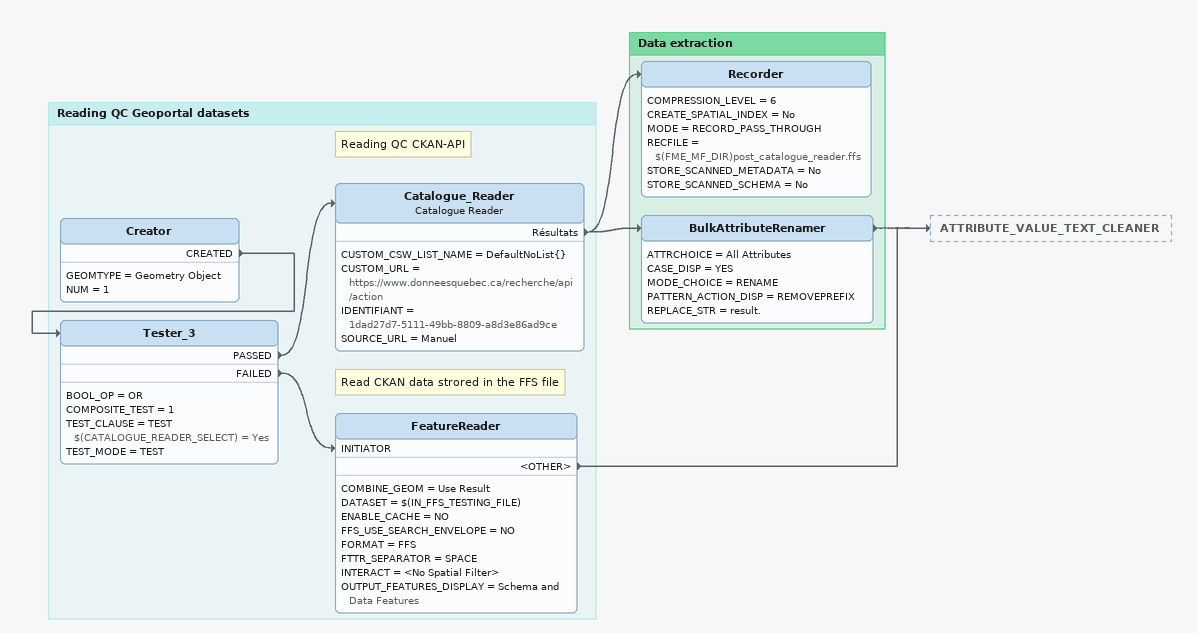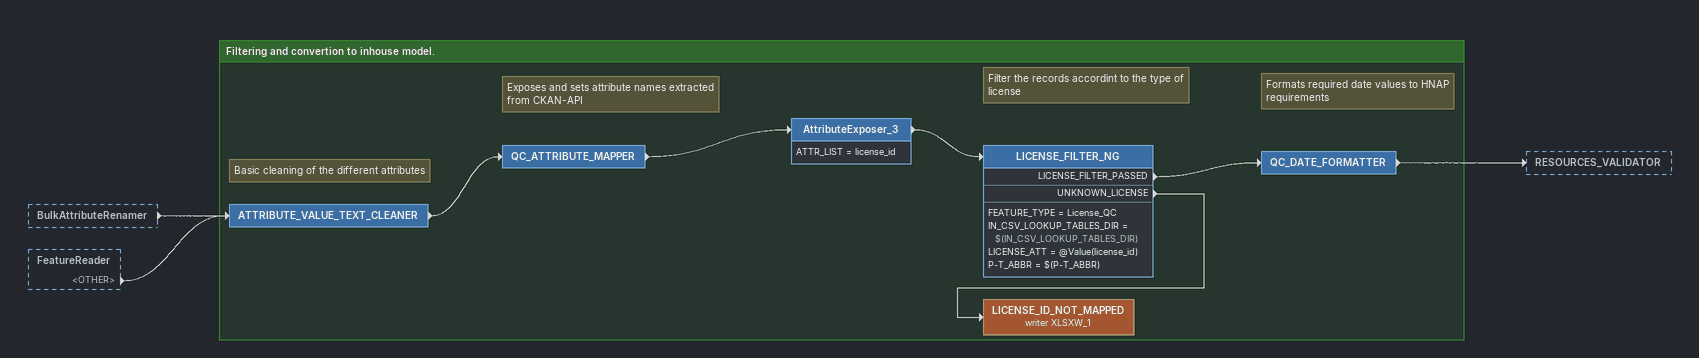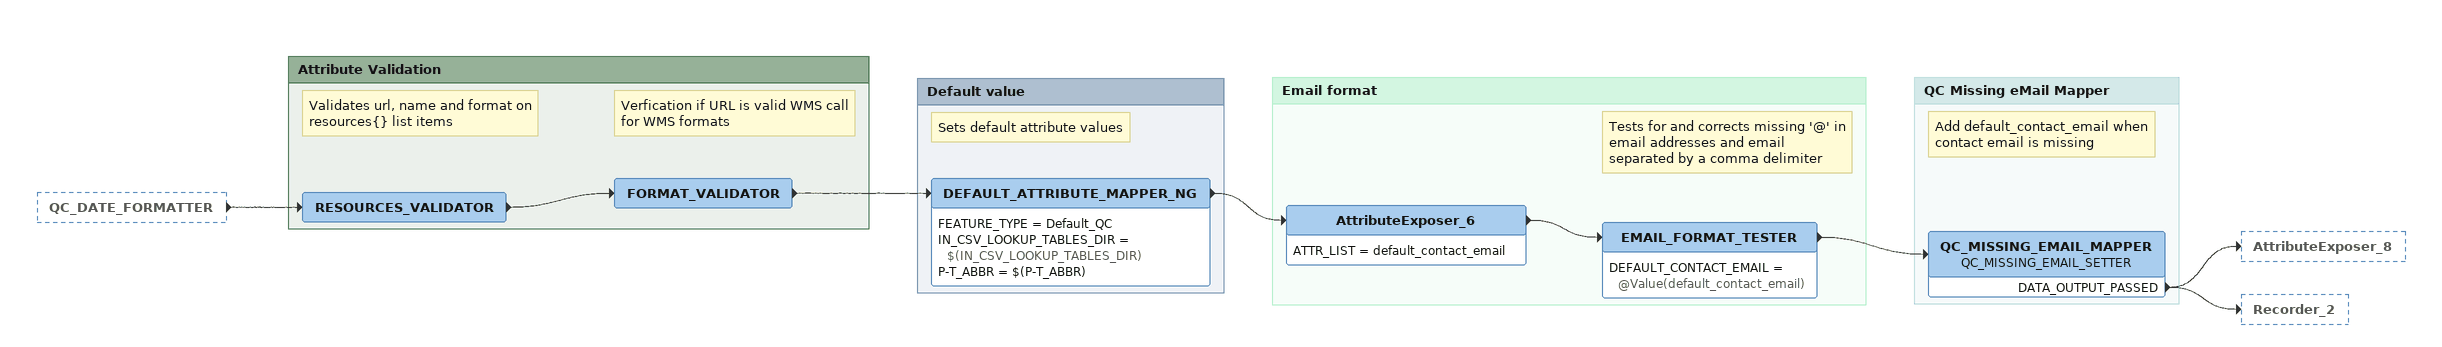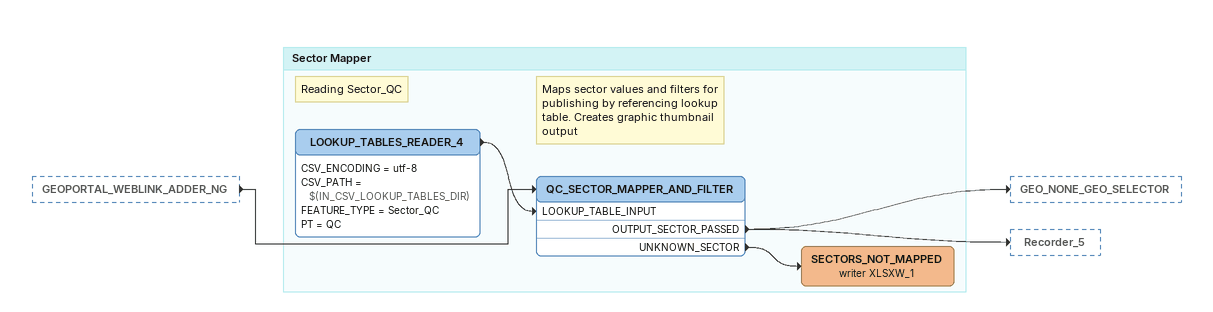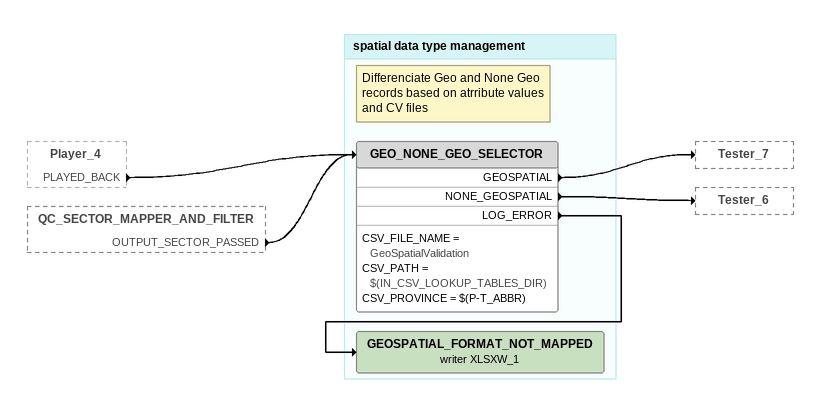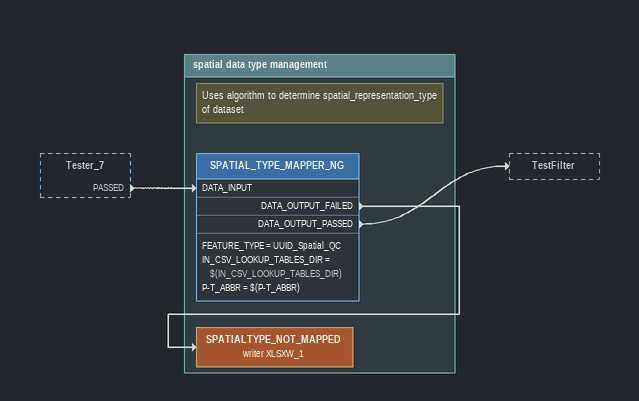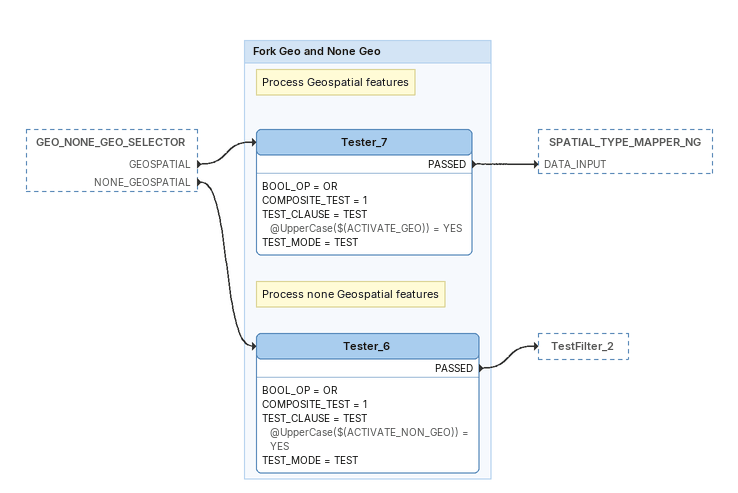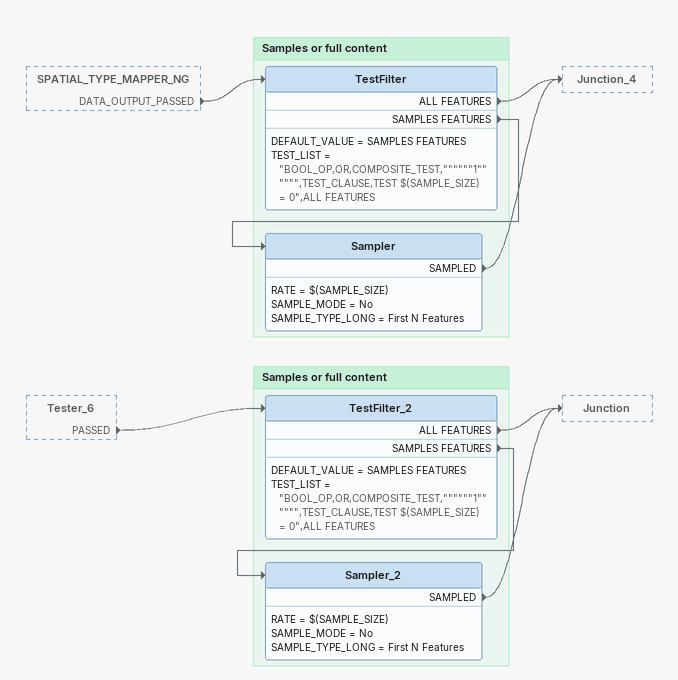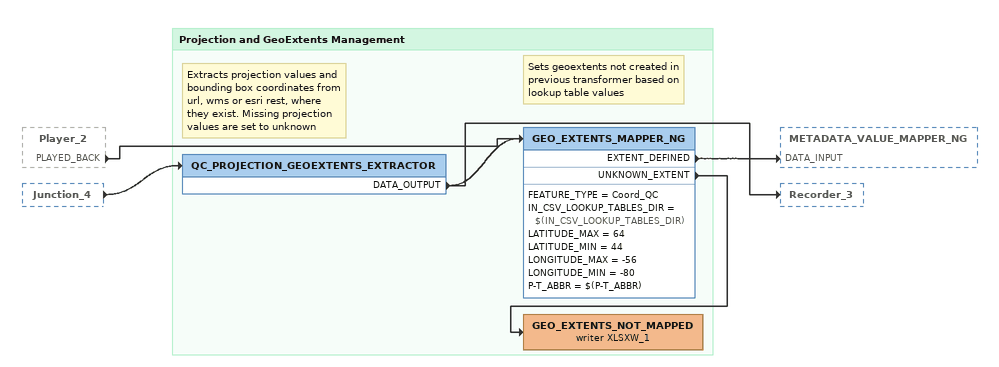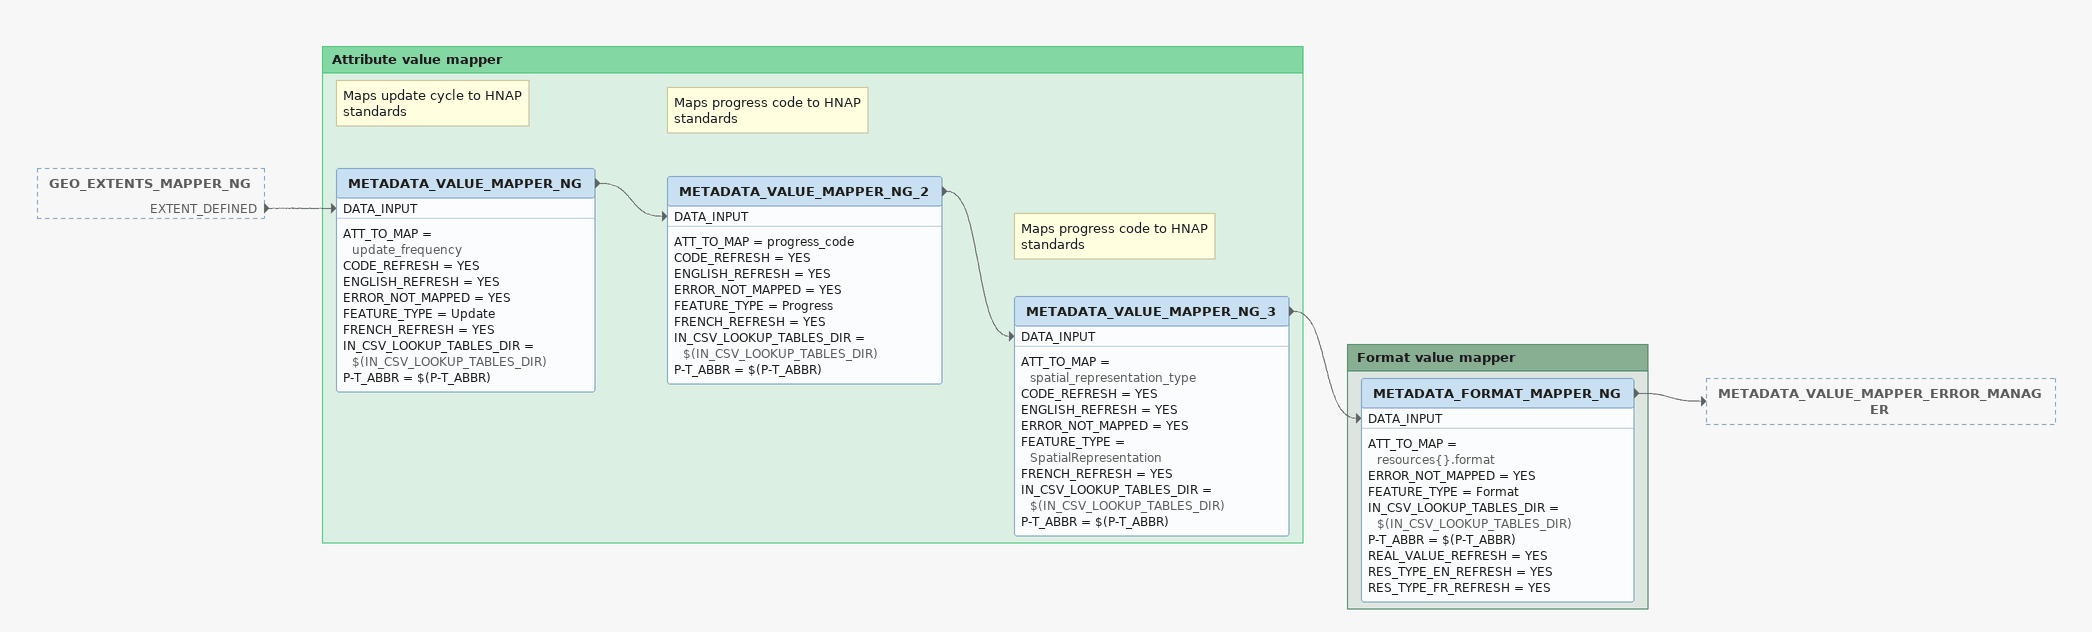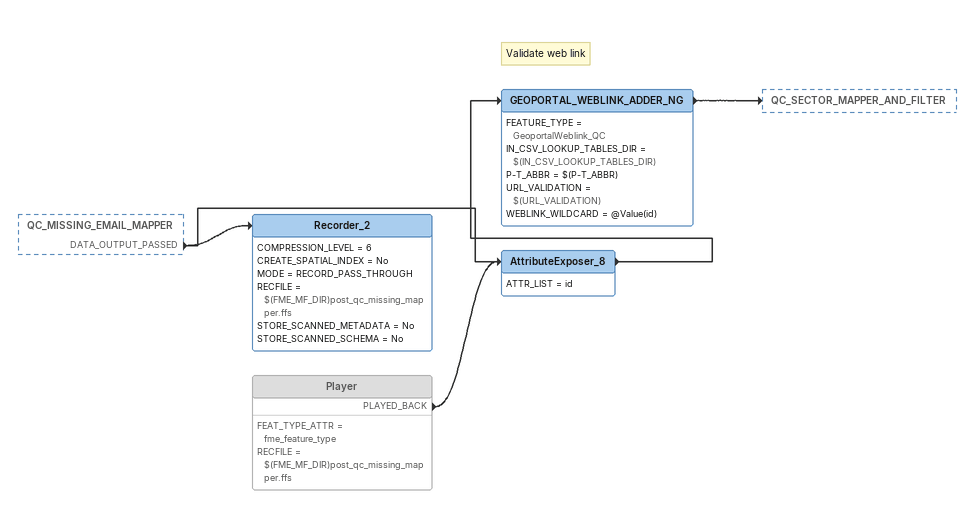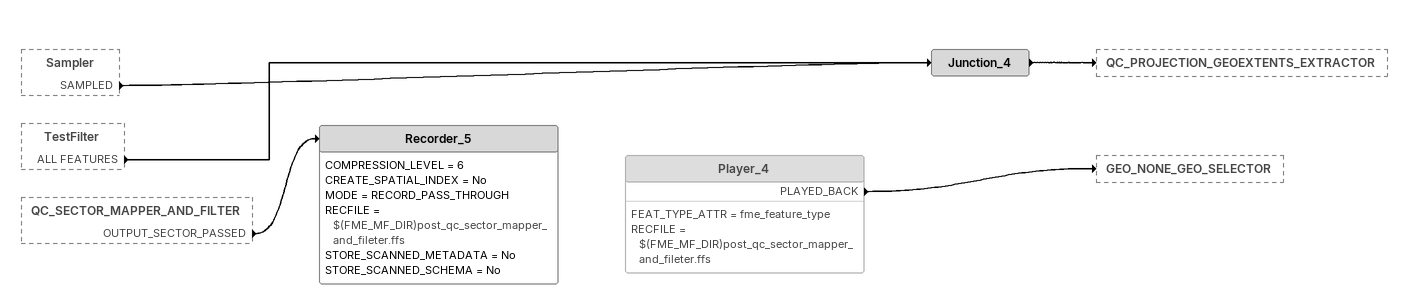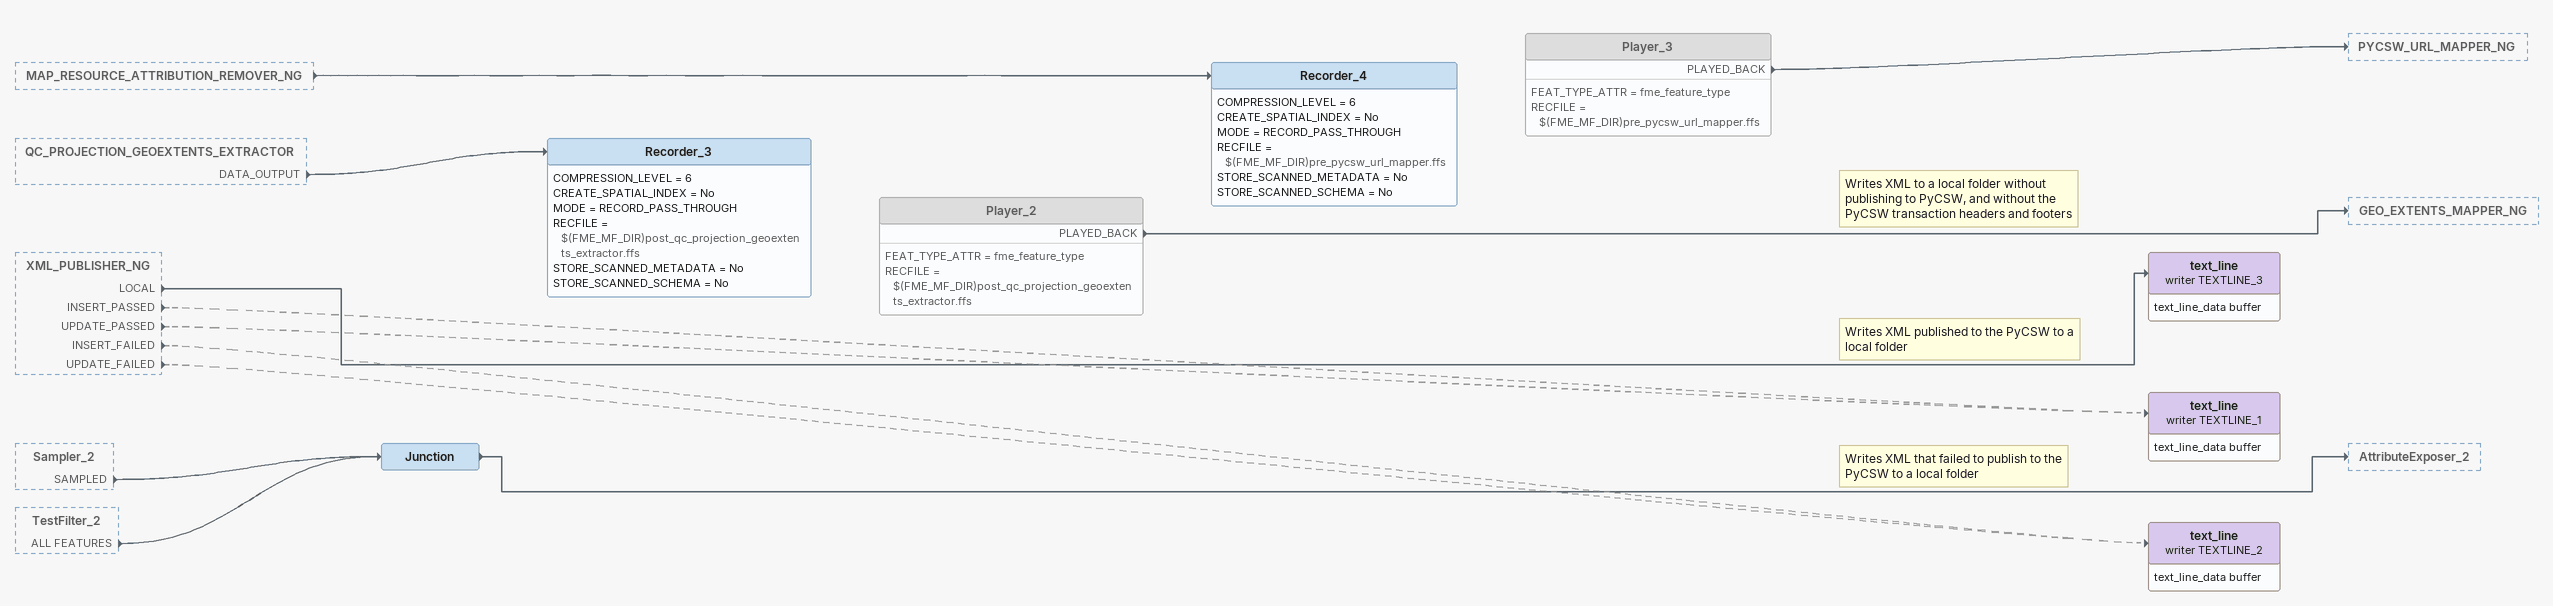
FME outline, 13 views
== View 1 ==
Bookmark: Reading QC Geoportal datasets
Creator
    GEOMTYPE = Geometry Object
    NUM = 1
    CREATED -> Tester_3
Tester_3
    BOOL_OP = OR
    COMPOSITE_TEST = 1
    TEST_CLAUSE = TEST $(CATALOGUE_READER_SELECT) = Yes
    TEST_MODE = TEST
    PASSED -> Catalogue_Reader
    FAILED -> FeatureReader [INITIATOR]
Note: Reading QC CKAN-API
Catalogue_Reader: Catalogue Reader
    CUSTOM_CSW_LIST_NAME = DefaultNoList{}
    CUSTOM_URL = https://www.donneesquebec.ca/recherche/api/action
    IDENTIFIANT = 1dad27d7-5111-49bb-8809-a8d3e86ad9ce
    SOURCE_URL = Manuel
    Résultats -> BulkAttributeRenamer
    Résultats -> Recorder
Note: Read CKAN data strored in the FFS file
FeatureReader
    COMBINE_GEOM = Use Result
    DATASET = $(IN_FFS_TESTING_FILE)
    ENABLE_CACHE = NO
    FFS_USE_SEARCH_ENVELOPE = NO
    FORMAT = FFS
    FTTR_SEPARATOR = SPACE
    INTERACT = <No Spatial Filter>
    OUTPUT_FEATURES_DISPLAY = Schema and Data Features
    <OTHER> -> ATTRIBUTE_VALUE_TEXT_CLEANER

Bookmark: Data extraction
Recorder
    COMPRESSION_LEVEL = 6
    CREATE_SPATIAL_INDEX = No
    MODE = RECORD_PASS_THROUGH
    RECFILE = $(FME_MF_DIR)post_catalogue_reader.ffs
    STORE_SCANNED_METADATA = No
    STORE_SCANNED_SCHEMA = No
BulkAttributeRenamer
    ATTRCHOICE = All Attributes
    CASE_DISP = YES
    MODE_CHOICE = RENAME
    PATTERN_ACTION_DISP = REMOVEPREFIX
    REPLACE_STR = result.
    -> ATTRIBUTE_VALUE_TEXT_CLEANER

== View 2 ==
BulkAttributeRenamer [outside]
    -> ATTRIBUTE_VALUE_TEXT_CLEANER
FeatureReader [outside]
    <OTHER> -> ATTRIBUTE_VALUE_TEXT_CLEANER

Bookmark: Filtering and convertion to inhouse model.
Note: Basic cleaning of the different attributes
ATTRIBUTE_VALUE_TEXT_CLEANER
    -> QC_ATTRIBUTE_MAPPER
Note: Exposes and sets attribute names extracted from CKAN-API
QC_ATTRIBUTE_MAPPER
    -> AttributeExposer_3
AttributeExposer_3
    ATTR_LIST = license_id
    -> LICENSE_FILTER_NG
Note: Filter the records accordint to the type of license
LICENSE_FILTER_NG
    FEATURE_TYPE = License_QC
    IN_CSV_LOOKUP_TABLES_DIR = $(IN_CSV_LOOKUP_TABLES_DIR)
    LICENSE_ATT = @Value(license_id)
    P-T_ABBR = $(P-T_ABBR)
    LICENSE_FILTER_PASSED -> QC_DATE_FORMATTER
    UNKNOWN_LICENSE -> LICENSE_ID_NOT_MAPPED (writer XLSXW_1)
Note: Formats required date values to HNAP requirements
QC_DATE_FORMATTER
    -> RESOURCES_VALIDATOR
LICENSE_ID_NOT_MAPPED (writer XLSXW_1)

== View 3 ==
QC_DATE_FORMATTER [outside]
    -> RESOURCES_VALIDATOR

Bookmark: Attribute Validation
Note: Validates url, name and format on resources{} list items
RESOURCES_VALIDATOR
    -> FORMAT_VALIDATOR
Note: Verfication if URL is valid WMS call for WMS formats
FORMAT_VALIDATOR
    -> DEFAULT_ATTRIBUTE_MAPPER_NG

Bookmark: Default value
Note: Sets default attribute values
DEFAULT_ATTRIBUTE_MAPPER_NG
    FEATURE_TYPE = Default_QC
    IN_CSV_LOOKUP_TABLES_DIR = $(IN_CSV_LOOKUP_TABLES_DIR)
    P-T_ABBR = $(P-T_ABBR)
    -> AttributeExposer_6

Bookmark: Email format
AttributeExposer_6
    ATTR_LIST = default_contact_email
    -> EMAIL_FORMAT_TESTER
Note: Tests for and corrects missing '@' in email addresses and email separated by a comma delimiter
EMAIL_FORMAT_TESTER
    DEFAULT_CONTACT_EMAIL = @Value(default_contact_email)
    -> QC_MISSING_EMAIL_MAPPER

Bookmark: QC Missing eMail Mapper
Note: Add default_contact_email when contact email is missing
QC_MISSING_EMAIL_MAPPER: QC_MISSING_EMAIL_SETTER
    DATA_OUTPUT_PASSED -> AttributeExposer_8
    DATA_OUTPUT_PASSED -> Recorder_2

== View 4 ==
GEOPORTAL_WEBLINK_ADDER_NG [outside]
    -> QC_SECTOR_MAPPER_AND_FILTER

Bookmark: Sector Mapper
Note: Reading Sector_QC
LOOKUP_TABLES_READER_4
    CSV_ENCODING = utf-8
    CSV_PATH = $(IN_CSV_LOOKUP_TABLES_DIR)
    FEATURE_TYPE = Sector_QC
    PT = QC
    -> QC_SECTOR_MAPPER_AND_FILTER [LOOKUP_TABLE_INPUT]
Note: Maps sector values and filters for publishing by referencing lookup table. Creates graphic thumbnail output
QC_SECTOR_MAPPER_AND_FILTER
    OUTPUT_SECTOR_PASSED -> GEO_NONE_GEO_SELECTOR
    OUTPUT_SECTOR_PASSED -> Recorder_5
    UNKNOWN_SECTOR -> SECTORS_NOT_MAPPED (writer XLSXW_1)
SECTORS_NOT_MAPPED (writer XLSXW_1)

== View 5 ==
Player_4 [outside]
    PLAYED_BACK -> GEO_NONE_GEO_SELECTOR
QC_SECTOR_MAPPER_AND_FILTER [outside]
    OUTPUT_SECTOR_PASSED -> GEO_NONE_GEO_SELECTOR

Bookmark: spatial data type management
Note: Differenciate Geo and None Geo records based on atrribute values and CV files
GEO_NONE_GEO_SELECTOR
    CSV_FILE_NAME = GeoSpatialValidation
    CSV_PATH = $(IN_CSV_LOOKUP_TABLES_DIR)
    CSV_PROVINCE = $(P-T_ABBR)
    GEOSPATIAL -> Tester_7
    NONE_GEOSPATIAL -> Tester_6
    LOG_ERROR -> GEOSPATIAL_FORMAT_NOT_MAPPED (writer XLSXW_1)
GEOSPATIAL_FORMAT_NOT_MAPPED (writer XLSXW_1)

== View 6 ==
Tester_7 [outside]
    PASSED -> SPATIAL_TYPE_MAPPER_NG [DATA_INPUT]

Bookmark: spatial data type management
Note: Uses algorithm to determine spatial_representation_type of dataset
SPATIAL_TYPE_MAPPER_NG
    FEATURE_TYPE = UUID_Spatial_QC
    IN_CSV_LOOKUP_TABLES_DIR = $(IN_CSV_LOOKUP_TABLES_DIR)
    P-T_ABBR = $(P-T_ABBR)
    DATA_OUTPUT_FAILED -> SPATIALTYPE_NOT_MAPPED (writer XLSXW_1)
    DATA_OUTPUT_PASSED -> TestFilter
SPATIALTYPE_NOT_MAPPED (writer XLSXW_1)

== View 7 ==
GEO_NONE_GEO_SELECTOR [outside]
    GEOSPATIAL -> Tester_7
    NONE_GEOSPATIAL -> Tester_6

Bookmark: Fork Geo and None Geo
Note: Process Geospatial features
Tester_7
    BOOL_OP = OR
    COMPOSITE_TEST = 1
    TEST_CLAUSE = TEST @UpperCase($(ACTIVATE_GEO)) = YES
    TEST_MODE = TEST
    PASSED -> SPATIAL_TYPE_MAPPER_NG [DATA_INPUT]
Note: Process none Geospatial features
Tester_6
    BOOL_OP = OR
    COMPOSITE_TEST = 1
    TEST_CLAUSE = TEST @UpperCase($(ACTIVATE_NON_GEO)) = YES
    TEST_MODE = TEST
    PASSED -> TestFilter_2

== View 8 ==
SPATIAL_TYPE_MAPPER_NG [outside]
    DATA_OUTPUT_PASSED -> TestFilter
Tester_6 [outside]
    PASSED -> TestFilter_2

Bookmark: Samples or full content
TestFilter
    DEFAULT_VALUE = SAMPLES FEATURES
    TEST_LIST = "BOOL_OP,OR,COMPOSITE_TEST,""""""1"""""",TEST_CLAUSE,TEST $(SAMPLE_SIZE) = 0",ALL FEATURES
    ALL FEATURES -> Junction_4
    SAMPLES FEATURES -> Sampler
Sampler
    RATE = $(SAMPLE_SIZE)
    SAMPLE_MODE = No
    SAMPLE_TYPE_LONG = First N Features
    SAMPLED -> Junction_4

Bookmark: Samples or full content
TestFilter_2
    DEFAULT_VALUE = SAMPLES FEATURES
    TEST_LIST = "BOOL_OP,OR,COMPOSITE_TEST,""""""1"""""",TEST_CLAUSE,TEST $(SAMPLE_SIZE) = 0",ALL FEATURES
    ALL FEATURES -> Junction
    SAMPLES FEATURES -> Sampler_2
Sampler_2
    RATE = $(SAMPLE_SIZE)
    SAMPLE_MODE = No
    SAMPLE_TYPE_LONG = First N Features
    SAMPLED -> Junction

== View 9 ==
Player_2 [outside]
    PLAYED_BACK -> GEO_EXTENTS_MAPPER_NG
Junction_4 [outside]
    -> QC_PROJECTION_GEOEXTENTS_EXTRACTOR

Bookmark: Projection and GeoExtents Management
Note: Extracts projection values and bounding box coordinates from url, wms or esri rest, where they exist. Missing projection values are set to unknown
QC_PROJECTION_GEOEXTENTS_EXTRACTOR
    DATA_OUTPUT -> GEO_EXTENTS_MAPPER_NG
    DATA_OUTPUT -> Recorder_3
Note: Sets geoextents not created in previous transformer based on lookup table values
GEO_EXTENTS_MAPPER_NG
    FEATURE_TYPE = Coord_QC
    IN_CSV_LOOKUP_TABLES_DIR = $(IN_CSV_LOOKUP_TABLES_DIR)
    LATITUDE_MAX = 64
    LATITUDE_MIN = 44
    LONGITUDE_MAX = -56
    LONGITUDE_MIN = -80
    P-T_ABBR = $(P-T_ABBR)
    EXTENT_DEFINED -> METADATA_VALUE_MAPPER_NG [DATA_INPUT]
    UNKNOWN_EXTENT -> GEO_EXTENTS_NOT_MAPPED (writer XLSXW_1)
GEO_EXTENTS_NOT_MAPPED (writer XLSXW_1)

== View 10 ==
GEO_EXTENTS_MAPPER_NG [outside]
    EXTENT_DEFINED -> METADATA_VALUE_MAPPER_NG [DATA_INPUT]

Bookmark: Attribute value mapper
Note: Maps update cycle to HNAP standards
METADATA_VALUE_MAPPER_NG
    ATT_TO_MAP = update_frequency
    CODE_REFRESH = YES
    ENGLISH_REFRESH = YES
    ERROR_NOT_MAPPED = YES
    FEATURE_TYPE = Update
    FRENCH_REFRESH = YES
    IN_CSV_LOOKUP_TABLES_DIR = $(IN_CSV_LOOKUP_TABLES_DIR)
    P-T_ABBR = $(P-T_ABBR)
    -> METADATA_VALUE_MAPPER_NG_2 [DATA_INPUT]
Note: Maps progress code to HNAP standards
METADATA_VALUE_MAPPER_NG_2
    ATT_TO_MAP = progress_code
    CODE_REFRESH = YES
    ENGLISH_REFRESH = YES
    ERROR_NOT_MAPPED = YES
    FEATURE_TYPE = Progress
    FRENCH_REFRESH = YES
    IN_CSV_LOOKUP_TABLES_DIR = $(IN_CSV_LOOKUP_TABLES_DIR)
    P-T_ABBR = $(P-T_ABBR)
    -> METADATA_VALUE_MAPPER_NG_3 [DATA_INPUT]
Note: Maps progress code to HNAP standards
METADATA_VALUE_MAPPER_NG_3
    ATT_TO_MAP = spatial_representation_type
    CODE_REFRESH = YES
    ENGLISH_REFRESH = YES
    ERROR_NOT_MAPPED = YES
    FEATURE_TYPE = SpatialRepresentation
    FRENCH_REFRESH = YES
    IN_CSV_LOOKUP_TABLES_DIR = $(IN_CSV_LOOKUP_TABLES_DIR)
    P-T_ABBR = $(P-T_ABBR)
    -> METADATA_FORMAT_MAPPER_NG [DATA_INPUT]

Bookmark: Format value mapper
METADATA_FORMAT_MAPPER_NG
    ATT_TO_MAP = resources{}.format
    ERROR_NOT_MAPPED = YES
    FEATURE_TYPE = Format
    IN_CSV_LOOKUP_TABLES_DIR = $(IN_CSV_LOOKUP_TABLES_DIR)
    P-T_ABBR = $(P-T_ABBR)
    REAL_VALUE_REFRESH = YES
    RES_TYPE_EN_REFRESH = YES
    RES_TYPE_FR_REFRESH = YES
    -> METADATA_VALUE_MAPPER_ERROR_MANAGER

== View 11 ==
QC_MISSING_EMAIL_MAPPER [outside]
    DATA_OUTPUT_PASSED -> AttributeExposer_8
    DATA_OUTPUT_PASSED -> Recorder_2
Recorder_2
    COMPRESSION_LEVEL = 6
    CREATE_SPATIAL_INDEX = No
    MODE = RECORD_PASS_THROUGH
    RECFILE = $(FME_MF_DIR)post_qc_missing_mapper.ffs
    STORE_SCANNED_METADATA = No
    STORE_SCANNED_SCHEMA = No
Player [off]
    FEAT_TYPE_ATTR = fme_feature_type
    RECFILE = $(FME_MF_DIR)post_qc_missing_mapper.ffs
    PLAYED_BACK -> AttributeExposer_8
AttributeExposer_8
    ATTR_LIST = id
    -> GEOPORTAL_WEBLINK_ADDER_NG
Note: Validate web link
GEOPORTAL_WEBLINK_ADDER_NG
    FEATURE_TYPE = GeoportalWeblink_QC
    IN_CSV_LOOKUP_TABLES_DIR = $(IN_CSV_LOOKUP_TABLES_DIR)
    P-T_ABBR = $(P-T_ABBR)
    URL_VALIDATION = $(URL_VALIDATION)
    WEBLINK_WILDCARD = @Value(id)
    -> QC_SECTOR_MAPPER_AND_FILTER

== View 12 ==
Sampler [outside]
    SAMPLED -> Junction_4
TestFilter [outside]
    ALL FEATURES -> Junction_4
QC_SECTOR_MAPPER_AND_FILTER [outside]
    OUTPUT_SECTOR_PASSED -> Recorder_5
Recorder_5
    COMPRESSION_LEVEL = 6
    CREATE_SPATIAL_INDEX = No
    MODE = RECORD_PASS_THROUGH
    RECFILE = $(FME_MF_DIR)post_qc_sector_mapper_and_fileter.ffs
    STORE_SCANNED_METADATA = No
    STORE_SCANNED_SCHEMA = No
Player_4 [off]
    FEAT_TYPE_ATTR = fme_feature_type
    RECFILE = $(FME_MF_DIR)post_qc_sector_mapper_and_fileter.ffs
    PLAYED_BACK -> GEO_NONE_GEO_SELECTOR
Junction_4
    -> QC_PROJECTION_GEOEXTENTS_EXTRACTOR

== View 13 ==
MAP_RESOURCE_ATTRIBUTION_REMOVER_NG [outside]
    -> Recorder_4
QC_PROJECTION_GEOEXTENTS_EXTRACTOR [outside]
    DATA_OUTPUT -> Recorder_3
XML_PUBLISHER_NG [outside]
    LOCAL -> text_line (writer TEXTLINE_3)
    INSERT_PASSED -> text_line (writer TEXTLINE_1) [off]
    UPDATE_PASSED -> text_line (writer TEXTLINE_1) [off]
    INSERT_FAILED -> text_line (writer TEXTLINE_2) [off]
    UPDATE_FAILED -> text_line (writer TEXTLINE_2) [off]
Sampler_2 [outside]
    SAMPLED -> Junction
TestFilter_2 [outside]
    ALL FEATURES -> Junction
Recorder_3
    COMPRESSION_LEVEL = 6
    CREATE_SPATIAL_INDEX = No
    MODE = RECORD_PASS_THROUGH
    RECFILE = $(FME_MF_DIR)post_qc_projection_geoextents_extractor.ffs
    STORE_SCANNED_METADATA = No
    STORE_SCANNED_SCHEMA = No
Junction
    -> AttributeExposer_2
Player_2 [off]
    FEAT_TYPE_ATTR = fme_feature_type
    RECFILE = $(FME_MF_DIR)post_qc_projection_geoextents_extractor.ffs
    PLAYED_BACK -> GEO_EXTENTS_MAPPER_NG
Recorder_4
    COMPRESSION_LEVEL = 6
    CREATE_SPATIAL_INDEX = No
    MODE = RECORD_PASS_THROUGH
    RECFILE = $(FME_MF_DIR)pre_pycsw_url_mapper.ffs
    STORE_SCANNED_METADATA = No
    STORE_SCANNED_SCHEMA = No
Player_3 [off]
    FEAT_TYPE_ATTR = fme_feature_type
    RECFILE = $(FME_MF_DIR)pre_pycsw_url_mapper.ffs
    PLAYED_BACK -> PYCSW_URL_MAPPER_NG
Note: Writes XML to a local folder without publishing to PyCSW, and without the PyCSW transaction headers and footers
text_line (writer TEXTLINE_3)
    attributes: text_line_data buffer
Note: Writes XML published to the PyCSW to a local folder
text_line (writer TEXTLINE_1)
    attributes: text_line_data buffer
Note: Writes XML that failed to publish to the PyCSW to a local folder
text_line (writer TEXTLINE_2)
    attributes: text_line_data buffer
